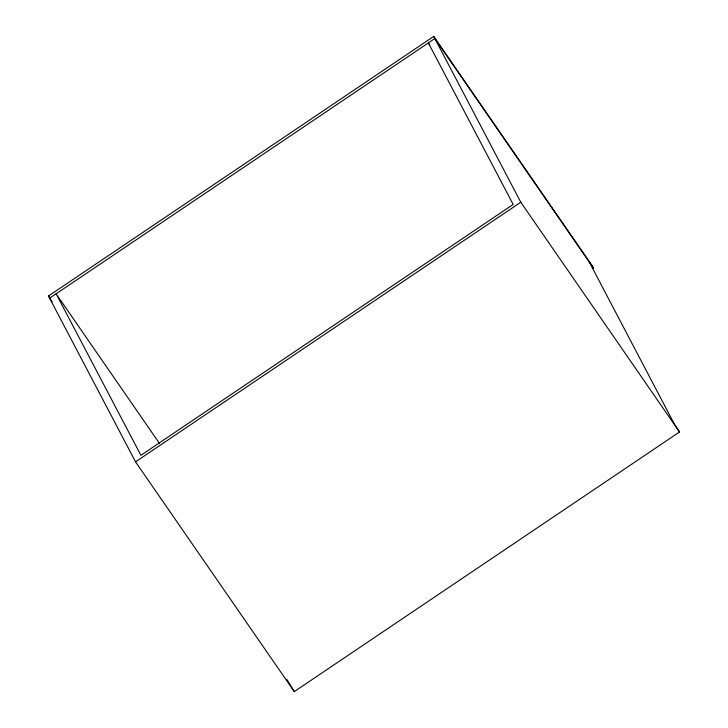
<?xml version="1.0" encoding="UTF-8"?>
<svg xmlns="http://www.w3.org/2000/svg" width="728" height="728" viewBox="0 0 728 728"><rect width="100%" height="100%" fill="white"/><g stroke="black" fill="none" stroke-linecap="round" stroke-linejoin="round"><path stroke-width="1.09" d="M589.361 262.189L674.155 423.705L679.524 431.986L294.276 691.6L135.535 461.843L48.476 296.014L433.724 36.4L592.465 266.157L593.593 268.314L434.853 38.557L49.613 298.171L52.198 301.911M135.535 461.843L520.784 202.22L433.724 36.4M429.656 44.799L428.364 42.925L513.167 204.441L140.895 455.319L56.102 293.794L159.532 443.507M520.784 202.22L679.524 431.986M48.476 296.014L50.414 298.817M294.276 691.6L286.805 679.306"/></g></svg>
